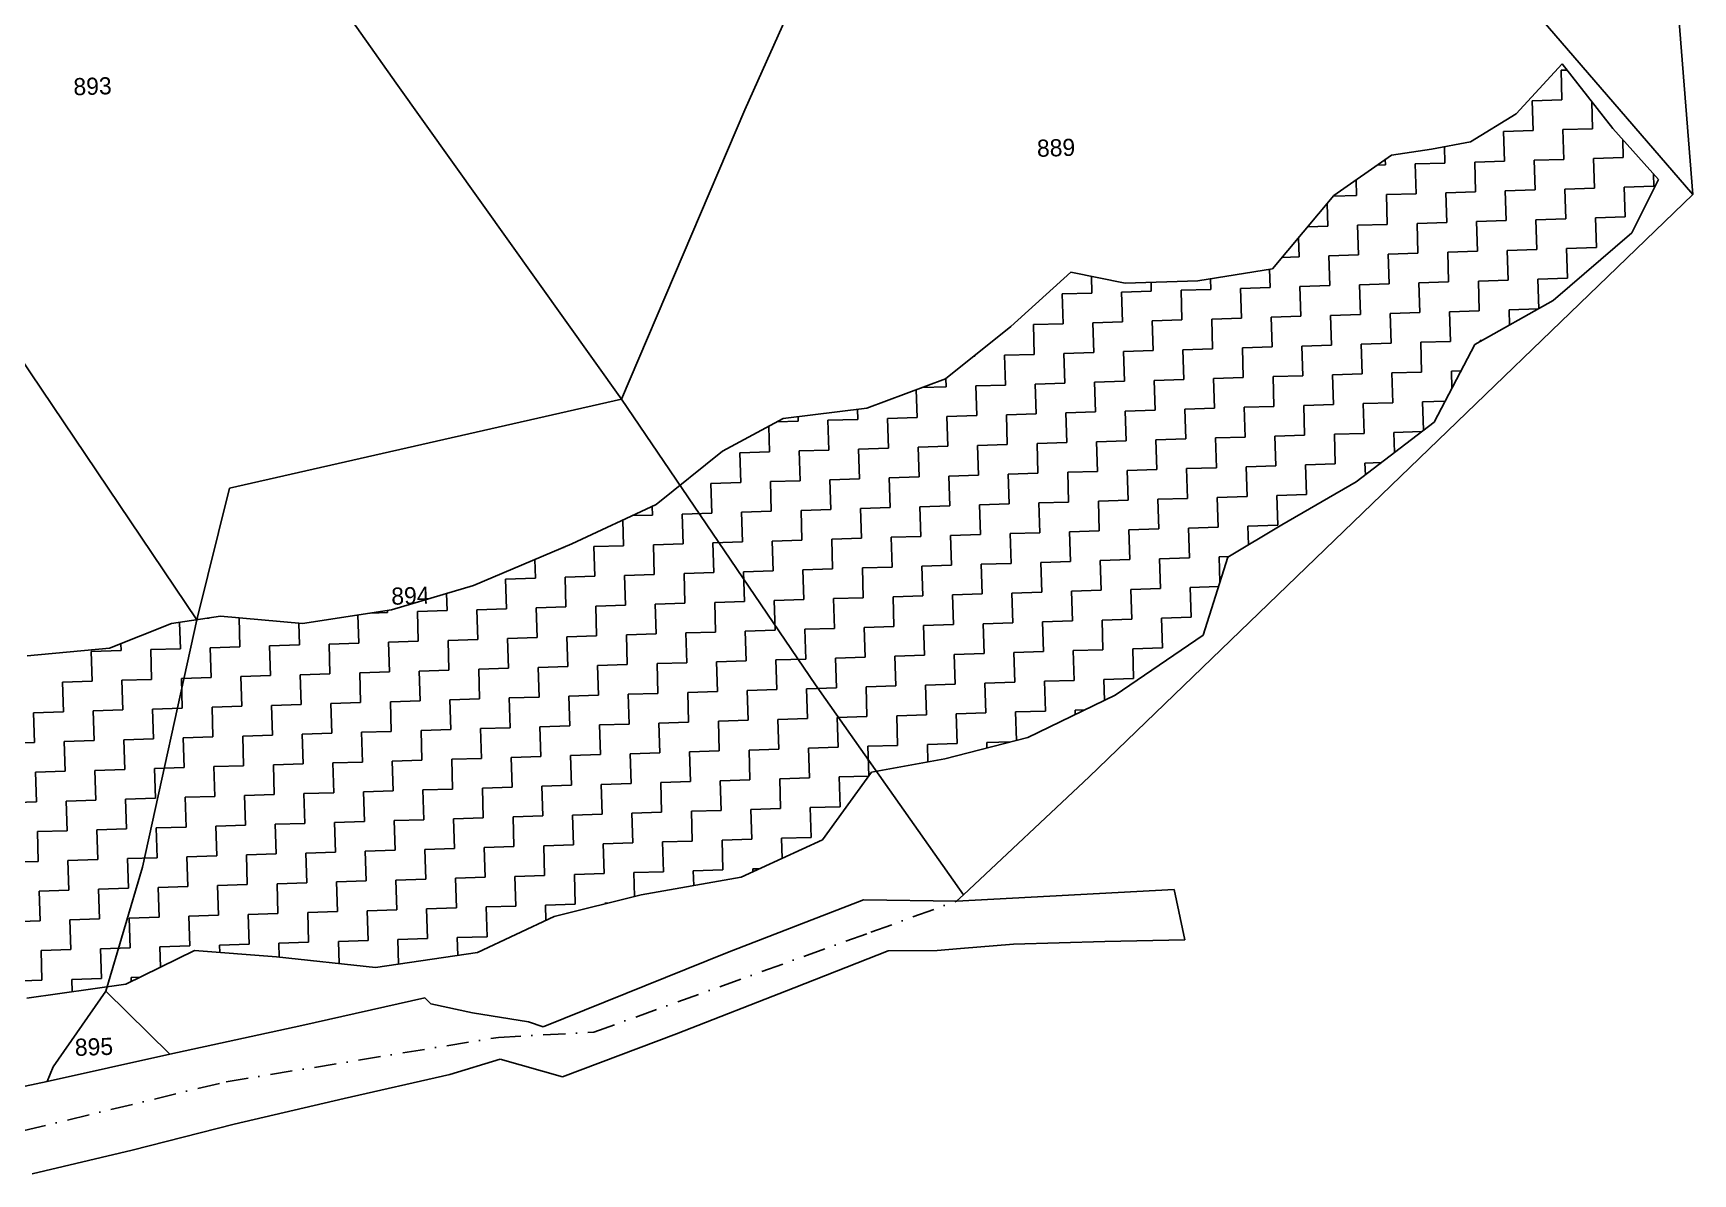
# Model space of a CAD drawing. Header units: metres. Extents: x 313073 to 315646, y 1903695 to 1906857.
# Drawn here: x 315212 to 315587, y 1904475 to 1904732.8 of the extents above; entities that cross this region are included whole.
import ezdxf

# ---------------------------------------------------------------- set-up
doc = ezdxf.new("R2010")
doc.units = ezdxf.units.M
doc.linetypes.add('DASHDOT', pattern=[1, 0.5, -0.25, 0, -0.25])
for name, color, linetype in [('OFF', 1, 'Continuous'), ('POLY_HATCH', 12, 'Continuous'), ('POLY_PARCEL', 6, 'Continuous'), ('POLY_WATER', 4, 'Continuous'), ('TEXT_PARCEL', 7, 'Continuous'), ('V_BOUND_LINE', 7, 'Continuous'), ('V_BOUND_STREAM_LINE', 7, 'DASHDOT')]:
    doc.layers.add(name, color=color, linetype=linetype)
doc.styles.add('TEXT_MAP', font='')
doc.styles.get('TEXT_MAP').set_extended_font_data('Kruti Dev 050')

msp = doc.modelspace()

# ---------------------------------------------------------------- linework, layer by layer
at = {"layer": 'OFF'}
msp.add_line((315469.78, 1904539.22), (315472.24, 1904527.89), dxfattribs=at)
at = {"layer": 'POLY_HATCH'}
for p, q in [((315557.48, 1904725.87), (315547.09, 1904714.59)), ((315568.9, 1904711.24), (315557.48, 1904725.87)), ((315547.09, 1904714.59), (315536.76, 1904708.23)), ((315579.22, 1904699.71), (315568.9, 1904711.24)), ((315527.97, 1904706.61), (315518.95, 1904705.21)), ((315536.76, 1904708.23), (315527.97, 1904706.61)), ((315518.95, 1904705.21), (315505.92, 1904696.09)), ((315573.22, 1904687.67), (315579.22, 1904699.71)), ((315505.92, 1904696.09), (315491.99, 1904679.55)), ((315555.45, 1904672.36), (315573.22, 1904687.67)), ((315491.99, 1904679.55), (315475.18, 1904676.79)), ((315446.47, 1904678.8), (315432.86, 1904666.53)), ((315458.74, 1904676.28), (315446.47, 1904678.8)), ((315475.18, 1904676.79), (315458.74, 1904676.28)), ((315537.74, 1904662.41), (315555.45, 1904672.36)), ((315432.86, 1904666.53), (315418.12, 1904654.66)), ((315528.55, 1904644.9), (315537.74, 1904662.41)), ((315418.12, 1904654.66), (315400.31, 1904648.07)), ((315381.47, 1904645.69), (315367.71, 1904638.33)), ((315400.31, 1904648.07), (315381.47, 1904645.69)), ((315510.95, 1904631.38), (315528.55, 1904644.9)), ((315367.71, 1904638.33), (315352.75, 1904626.23)), ((315494.13, 1904621.69), (315510.95, 1904631.38)), ((315352.75, 1904626.23), (315333.66, 1904617.37)), ((315481.94, 1904614.38), (315494.13, 1904621.69)), ((315333.66, 1904617.37), (315311.46, 1904607.95)), ((315476.33, 1904596.76), (315481.94, 1904614.38)), ((315311.46, 1904607.95), (315292.94, 1904602.45)), ((315254.26, 1904601.03), (315243.23, 1904599.34)), ((315272.78, 1904599.37), (315254.26, 1904601.03)), ((315292.94, 1904602.45), (315272.78, 1904599.37)), ((315243.23, 1904599.34), (315229.19, 1904593.76)), ((315229.19, 1904593.76), (315210.56, 1904592.06)), ((315456.5, 1904583.17), (315476.33, 1904596.76)), ((315436.76, 1904573.61), (315456.5, 1904583.17)), ((315418, 1904568.77), (315436.76, 1904573.61)), ((315401.41, 1904565.8), (315418, 1904568.77)), ((315390.36, 1904550.47), (315401.41, 1904565.8)), ((315371.93, 1904542.07), (315390.36, 1904550.47)), ((315349.34, 1904538.01), (315371.93, 1904542.07)), ((315329.68, 1904533.15), (315349.34, 1904538.01)), ((315312.36, 1904525), (315329.68, 1904533.15)), ((315232.9, 1904517.83), (315248.44, 1904525.47)), ((315248.44, 1904525.47), (315266.96, 1904524.04)), ((315266.96, 1904524.04), (315289.3, 1904521.6)), ((315289.3, 1904521.6), (315312.36, 1904525)), ((315210.5, 1904514.68), (315232.9, 1904517.83))]:
    msp.add_line(p, q, dxfattribs=at)
at = {"layer": 'POLY_HATCH', "linetype": 'Continuous'}
for p, q in [((315557.23, 1904724.43), (315558.57, 1904724.47)), ((315557.44, 1904717.71), (315557.23, 1904724.43)), ((315550.72, 1904717.5), (315557.44, 1904717.71)), ((315550.93, 1904710.78), (315550.72, 1904717.5)), ((315564.37, 1904711.2), (315564.18, 1904717.29)), ((315544.21, 1904710.58), (315550.93, 1904710.78)), ((315544.42, 1904703.86), (315544.21, 1904710.58)), ((315557.65, 1904710.99), (315564.37, 1904711.2)), ((315557.86, 1904704.28), (315557.65, 1904710.99)), ((315530.99, 1904703.44), (315530.87, 1904707.15)), ((315571.3, 1904704.69), (315571.17, 1904708.71)), ((315515.74, 1904702.96), (315517.55, 1904703.02)), ((315517.55, 1904703.02), (315517.51, 1904704.21)), ((315524.27, 1904703.23), (315530.99, 1904703.44)), ((315524.48, 1904696.51), (315524.27, 1904703.23)), ((315537.71, 1904703.65), (315544.42, 1904703.86)), ((315537.91, 1904696.93), (315537.71, 1904703.65)), ((315551.14, 1904704.07), (315557.86, 1904704.28)), ((315551.35, 1904697.35), (315551.14, 1904704.07)), ((315564.58, 1904704.48), (315571.3, 1904704.69)), ((315564.79, 1904697.77), (315564.58, 1904704.48)), ((315511.04, 1904696.09), (315510.93, 1904699.6)), ((315571.51, 1904697.98), (315578.23, 1904698.18)), ((315578.23, 1904698.18), (315578.14, 1904700.92)), ((315505.78, 1904695.93), (315511.04, 1904696.09)), ((315517.76, 1904696.3), (315524.48, 1904696.51)), ((315517.97, 1904689.58), (315517.76, 1904696.3)), ((315531.2, 1904696.72), (315537.91, 1904696.93)), ((315531.41, 1904690), (315531.2, 1904696.72)), ((315544.63, 1904697.14), (315551.35, 1904697.35)), ((315544.84, 1904690.42), (315544.63, 1904697.14)), ((315558.07, 1904697.56), (315564.79, 1904697.77)), ((315558.28, 1904690.84), (315558.07, 1904697.56)), ((315571.72, 1904691.26), (315571.51, 1904697.98)), ((315504.53, 1904689.17), (315504.37, 1904694.25)), ((315551.56, 1904690.63), (315558.28, 1904690.84)), ((315551.77, 1904683.91), (315551.56, 1904690.63)), ((315565, 1904691.05), (315571.72, 1904691.26)), ((315565.21, 1904684.33), (315565, 1904691.05)), ((315499.97, 1904689.02), (315504.53, 1904689.17)), ((315511.25, 1904689.37), (315517.97, 1904689.58)), ((315511.46, 1904682.66), (315511.25, 1904689.37)), ((315524.69, 1904689.79), (315531.41, 1904690)), ((315524.9, 1904683.07), (315524.69, 1904689.79)), ((315538.12, 1904690.21), (315544.84, 1904690.42)), ((315538.33, 1904683.49), (315538.12, 1904690.21)), ((315498.02, 1904682.24), (315497.89, 1904686.55)), ((315518.18, 1904682.87), (315524.9, 1904683.07)), ((315531.61, 1904683.28), (315538.33, 1904683.49)), ((315531.82, 1904676.57), (315531.61, 1904683.28)), ((315545.05, 1904683.7), (315551.77, 1904683.91)), ((315545.26, 1904676.98), (315545.05, 1904683.7)), ((315558.49, 1904684.12), (315565.21, 1904684.33)), ((315558.7, 1904677.4), (315558.49, 1904684.12)), ((315491.51, 1904675.31), (315491.38, 1904679.45)), ((315494.16, 1904682.12), (315498.02, 1904682.24)), ((315504.74, 1904682.45), (315511.46, 1904682.66)), ((315504.95, 1904675.73), (315504.74, 1904682.45)), ((315518.39, 1904676.15), (315518.18, 1904682.87)), ((315451.2, 1904674.06), (315451.09, 1904677.85)), ((315464.64, 1904674.47), (315464.58, 1904676.46)), ((315478.08, 1904674.89), (315478, 1904677.25)), ((315498.23, 1904675.52), (315504.95, 1904675.73)), ((315511.67, 1904675.94), (315518.39, 1904676.15)), ((315511.88, 1904669.22), (315511.67, 1904675.94)), ((315525.11, 1904676.36), (315531.82, 1904676.57)), ((315525.31, 1904669.64), (315525.11, 1904676.36)), ((315538.54, 1904676.77), (315545.26, 1904676.98)), ((315538.75, 1904670.06), (315538.54, 1904676.77)), ((315551.98, 1904677.19), (315558.7, 1904677.4)), ((315552.19, 1904670.52), (315551.98, 1904677.19)), ((315444.48, 1904673.85), (315451.2, 1904674.06)), ((315444.69, 1904667.13), (315444.48, 1904673.85)), ((315457.92, 1904674.27), (315464.64, 1904674.47)), ((315458.13, 1904667.55), (315457.92, 1904674.27)), ((315471.36, 1904674.68), (315478.08, 1904674.89)), ((315471.57, 1904667.97), (315471.36, 1904674.68)), ((315484.8, 1904675.1), (315491.51, 1904675.31)), ((315485, 1904668.38), (315484.8, 1904675.1)), ((315498.44, 1904668.8), (315498.23, 1904675.52)), ((315478.29, 1904668.17), (315485, 1904668.38)), ((315478.49, 1904661.46), (315478.29, 1904668.17)), ((315491.72, 1904668.59), (315498.44, 1904668.8)), ((315491.93, 1904661.87), (315491.72, 1904668.59)), ((315505.16, 1904669.01), (315511.88, 1904669.22)), ((315505.37, 1904662.29), (315505.16, 1904669.01)), ((315518.6, 1904669.43), (315525.31, 1904669.64)), ((315518.81, 1904662.71), (315518.6, 1904669.43)), ((315532.03, 1904669.85), (315538.75, 1904670.06)), ((315532.24, 1904663.13), (315532.03, 1904669.85)), ((315545.47, 1904670.27), (315552.1, 1904670.47)), ((315545.58, 1904666.81), (315545.47, 1904670.27)), ((315437.98, 1904666.92), (315444.69, 1904667.13)), ((315438.18, 1904660.2), (315437.98, 1904666.92)), ((315451.41, 1904667.34), (315458.13, 1904667.55)), ((315451.62, 1904660.62), (315451.41, 1904667.34)), ((315464.85, 1904667.76), (315471.57, 1904667.97)), ((315465.06, 1904661.04), (315464.85, 1904667.76)), ((315444.9, 1904660.41), (315451.62, 1904660.62)), ((315458.34, 1904660.83), (315465.06, 1904661.04)), ((315458.55, 1904654.11), (315458.34, 1904660.83)), ((315471.78, 1904661.25), (315478.49, 1904661.46)), ((315471.99, 1904654.53), (315471.78, 1904661.25)), ((315485.21, 1904661.66), (315491.93, 1904661.87)), ((315485.42, 1904654.95), (315485.21, 1904661.66)), ((315498.65, 1904662.08), (315505.37, 1904662.29)), ((315498.86, 1904655.36), (315498.65, 1904662.08)), ((315512.09, 1904662.5), (315518.81, 1904662.71)), ((315512.3, 1904655.78), (315512.09, 1904662.5)), ((315525.52, 1904662.92), (315532.24, 1904663.13)), ((315525.73, 1904656.2), (315525.52, 1904662.92)), ((315538.96, 1904663.34), (315539.42, 1904663.35)), ((315538.97, 1904663.1), (315538.96, 1904663.34)), ((315424.47, 1904659.77), (315424.75, 1904659.78)), ((315424.75, 1904659.78), (315424.74, 1904659.99)), ((315431.47, 1904659.99), (315438.18, 1904660.2)), ((315431.68, 1904653.27), (315431.47, 1904659.99)), ((315445.11, 1904653.69), (315444.9, 1904660.41)), ((315418.24, 1904652.86), (315418.18, 1904654.71)), ((315424.96, 1904653.06), (315431.68, 1904653.27)), ((315425.17, 1904646.35), (315424.96, 1904653.06)), ((315438.39, 1904653.48), (315445.11, 1904653.69)), ((315438.6, 1904646.76), (315438.39, 1904653.48)), ((315451.83, 1904653.9), (315458.55, 1904654.11)), ((315452.04, 1904647.18), (315451.83, 1904653.9)), ((315465.27, 1904654.32), (315471.99, 1904654.53)), ((315465.48, 1904647.6), (315465.27, 1904654.32)), ((315478.7, 1904654.74), (315485.42, 1904654.95)), ((315478.91, 1904648.02), (315478.7, 1904654.74)), ((315492.14, 1904655.16), (315498.86, 1904655.36)), ((315492.35, 1904648.44), (315492.14, 1904655.16)), ((315505.58, 1904655.57), (315512.3, 1904655.78)), ((315505.79, 1904648.86), (315505.58, 1904655.57)), ((315519.01, 1904655.99), (315525.73, 1904656.2)), ((315519.22, 1904649.27), (315519.01, 1904655.99)), ((315532.45, 1904656.41), (315534.63, 1904656.48)), ((315532.57, 1904652.56), (315532.45, 1904656.41)), ((315411.73, 1904645.93), (315411.53, 1904652.22)), ((315412.78, 1904652.69), (315418.24, 1904652.86)), ((315512.51, 1904649.06), (315519.22, 1904649.27)), ((315525.94, 1904649.48), (315531.04, 1904649.64)), ((315526.14, 1904643.05), (315525.94, 1904649.48)), ((315384.86, 1904645.09), (315384.82, 1904646.12)), ((315398.29, 1904645.51), (315398.22, 1904647.81)), ((315405.01, 1904645.72), (315411.73, 1904645.93)), ((315405.22, 1904639), (315405.01, 1904645.72)), ((315418.45, 1904646.14), (315425.17, 1904646.35)), ((315418.66, 1904639.42), (315418.45, 1904646.14)), ((315431.88, 1904646.56), (315438.6, 1904646.76)), ((315432.09, 1904639.84), (315431.88, 1904646.56)), ((315445.32, 1904646.97), (315452.04, 1904647.18)), ((315445.53, 1904640.26), (315445.32, 1904646.97)), ((315458.76, 1904647.39), (315465.48, 1904647.6)), ((315458.97, 1904640.67), (315458.76, 1904647.39)), ((315472.19, 1904647.81), (315478.91, 1904648.02)), ((315472.4, 1904641.09), (315472.19, 1904647.81)), ((315485.63, 1904648.23), (315492.35, 1904648.44)), ((315485.84, 1904641.51), (315485.63, 1904648.23)), ((315499.07, 1904648.65), (315505.79, 1904648.86)), ((315499.28, 1904641.93), (315499.07, 1904648.65)), ((315512.71, 1904642.35), (315512.51, 1904649.06)), ((315378.35, 1904638.16), (315378.17, 1904643.93)), ((315380.06, 1904644.94), (315384.86, 1904645.09)), ((315391.57, 1904645.3), (315398.29, 1904645.51)), ((315391.78, 1904638.58), (315391.57, 1904645.3)), ((315492.56, 1904641.72), (315499.28, 1904641.93)), ((315506, 1904642.14), (315512.71, 1904642.35)), ((315506.2, 1904635.42), (315506, 1904642.14)), ((315519.43, 1904642.56), (315525.75, 1904642.75)), ((315519.57, 1904638.01), (315519.43, 1904642.56)), ((315371.63, 1904637.95), (315378.35, 1904638.16)), ((315385.07, 1904638.37), (315391.78, 1904638.58)), ((315385.27, 1904631.65), (315385.07, 1904638.37)), ((315398.5, 1904638.79), (315405.22, 1904639)), ((315398.71, 1904632.07), (315398.5, 1904638.79)), ((315411.94, 1904639.21), (315418.66, 1904639.42)), ((315412.15, 1904632.49), (315411.94, 1904639.21)), ((315425.38, 1904639.63), (315432.09, 1904639.84)), ((315425.58, 1904632.91), (315425.38, 1904639.63)), ((315438.81, 1904640.05), (315445.53, 1904640.26)), ((315439.02, 1904633.33), (315438.81, 1904640.05)), ((315452.25, 1904640.46), (315458.97, 1904640.67)), ((315452.46, 1904633.75), (315452.25, 1904640.46)), ((315465.69, 1904640.88), (315472.4, 1904641.09)), ((315465.89, 1904634.16), (315465.69, 1904640.88)), ((315479.12, 1904641.3), (315485.84, 1904641.51)), ((315479.33, 1904634.58), (315479.12, 1904641.3)), ((315492.77, 1904635), (315492.56, 1904641.72)), ((315371.84, 1904631.24), (315371.63, 1904637.95)), ((315472.61, 1904634.37), (315479.33, 1904634.58)), ((315472.82, 1904627.65), (315472.61, 1904634.37)), ((315486.05, 1904634.79), (315492.77, 1904635)), ((315486.26, 1904628.07), (315486.05, 1904634.79)), ((315499.49, 1904635.21), (315506.2, 1904635.42)), ((315499.7, 1904628.49), (315499.49, 1904635.21)), ((315512.92, 1904635.63), (315516.63, 1904635.74)), ((315513.01, 1904632.96), (315512.92, 1904635.63)), ((315365.12, 1904631.03), (315371.84, 1904631.24)), ((315365.33, 1904624.31), (315365.12, 1904631.03)), ((315378.56, 1904631.45), (315385.27, 1904631.65)), ((315378.76, 1904624.73), (315378.56, 1904631.45)), ((315391.99, 1904631.86), (315398.71, 1904632.07)), ((315392.2, 1904625.15), (315391.99, 1904631.86)), ((315405.43, 1904632.28), (315412.15, 1904632.49)), ((315405.64, 1904625.56), (315405.43, 1904632.28)), ((315418.87, 1904632.7), (315425.58, 1904632.91)), ((315419.08, 1904625.98), (315418.87, 1904632.7)), ((315432.3, 1904633.12), (315439.02, 1904633.33)), ((315432.51, 1904626.4), (315432.3, 1904633.12)), ((315445.74, 1904633.54), (315452.46, 1904633.75)), ((315445.95, 1904626.82), (315445.74, 1904633.54)), ((315459.18, 1904633.95), (315465.89, 1904634.16)), ((315459.39, 1904627.24), (315459.18, 1904633.95)), ((315439.23, 1904626.61), (315445.95, 1904626.82)), ((315452.67, 1904627.03), (315459.39, 1904627.24)), ((315452.88, 1904620.31), (315452.67, 1904627.03)), ((315466.1, 1904627.45), (315472.82, 1904627.65)), ((315466.31, 1904620.73), (315466.1, 1904627.45)), ((315479.54, 1904627.86), (315486.26, 1904628.07)), ((315479.75, 1904621.15), (315479.54, 1904627.86)), ((315492.98, 1904628.28), (315499.7, 1904628.49)), ((315493.19, 1904621.56), (315492.98, 1904628.28)), ((315347.4, 1904623.75), (315351.89, 1904623.89)), ((315351.89, 1904623.89), (315351.83, 1904625.81)), ((315358.61, 1904624.1), (315365.33, 1904624.31)), ((315358.82, 1904617.38), (315358.61, 1904624.1)), ((315372.05, 1904624.52), (315378.76, 1904624.73)), ((315372.26, 1904617.8), (315372.05, 1904624.52)), ((315385.48, 1904624.94), (315392.2, 1904625.15)), ((315385.69, 1904618.22), (315385.48, 1904624.94)), ((315398.92, 1904625.35), (315405.64, 1904625.56)), ((315399.13, 1904618.64), (315398.92, 1904625.35)), ((315412.36, 1904625.77), (315419.08, 1904625.98)), ((315412.57, 1904619.05), (315412.36, 1904625.77)), ((315425.79, 1904626.19), (315432.51, 1904626.4)), ((315426, 1904619.47), (315425.79, 1904626.19)), ((315439.44, 1904619.89), (315439.23, 1904626.61)), ((315345.38, 1904616.96), (315345.2, 1904622.73)), ((315419.28, 1904619.26), (315426, 1904619.47)), ((315432.72, 1904619.68), (315439.44, 1904619.89)), ((315432.93, 1904612.96), (315432.72, 1904619.68)), ((315446.16, 1904620.1), (315452.88, 1904620.31)), ((315446.37, 1904613.38), (315446.16, 1904620.1)), ((315459.59, 1904620.52), (315466.31, 1904620.73)), ((315459.8, 1904613.8), (315459.59, 1904620.52)), ((315473.03, 1904620.94), (315479.75, 1904621.15)), ((315473.24, 1904614.22), (315473.03, 1904620.94)), ((315486.47, 1904621.35), (315493.19, 1904621.56)), ((315486.6, 1904617.17), (315486.47, 1904621.35)), ((315331.71, 1904616.54), (315331.95, 1904616.54)), ((315331.95, 1904616.54), (315331.94, 1904616.64)), ((315338.66, 1904616.75), (315345.38, 1904616.96)), ((315338.87, 1904610.04), (315338.66, 1904616.75)), ((315352.1, 1904617.17), (315358.82, 1904617.38)), ((315352.31, 1904610.45), (315352.1, 1904617.17)), ((315365.54, 1904617.59), (315372.26, 1904617.8)), ((315365.75, 1904610.87), (315365.54, 1904617.59)), ((315378.97, 1904618.01), (315385.69, 1904618.22)), ((315379.18, 1904611.29), (315378.97, 1904618.01)), ((315392.41, 1904618.43), (315399.13, 1904618.64)), ((315392.62, 1904611.71), (315392.41, 1904618.43)), ((315405.85, 1904618.85), (315412.57, 1904619.05)), ((315406.06, 1904612.13), (315405.85, 1904618.85)), ((315419.49, 1904612.55), (315419.28, 1904619.26)), ((315325.44, 1904609.62), (315325.31, 1904613.82)), ((315399.34, 1904611.92), (315406.06, 1904612.13)), ((315399.55, 1904605.2), (315399.34, 1904611.92)), ((315412.78, 1904612.34), (315419.49, 1904612.55)), ((315412.98, 1904605.62), (315412.78, 1904612.34)), ((315426.21, 1904612.75), (315432.93, 1904612.96)), ((315426.42, 1904606.04), (315426.21, 1904612.75)), ((315439.65, 1904613.17), (315446.37, 1904613.38)), ((315439.86, 1904606.45), (315439.65, 1904613.17)), ((315453.09, 1904613.59), (315459.8, 1904613.8)), ((315453.29, 1904606.87), (315453.09, 1904613.59)), ((315466.52, 1904614.01), (315473.24, 1904614.22)), ((315466.73, 1904607.29), (315466.52, 1904614.01)), ((315479.96, 1904614.43), (315482.13, 1904614.49)), ((315480.14, 1904608.72), (315479.96, 1904614.43)), ((315318.72, 1904609.41), (315325.44, 1904609.62)), ((315318.93, 1904602.69), (315318.72, 1904609.41)), ((315332.15, 1904609.83), (315338.87, 1904610.04)), ((315332.36, 1904603.11), (315332.15, 1904609.83)), ((315345.59, 1904610.24), (315352.31, 1904610.45)), ((315345.8, 1904603.53), (315345.59, 1904610.24)), ((315359.03, 1904610.66), (315365.75, 1904610.87)), ((315359.24, 1904603.94), (315359.03, 1904610.66)), ((315372.46, 1904611.08), (315379.18, 1904611.29)), ((315372.67, 1904604.36), (315372.46, 1904611.08)), ((315385.9, 1904611.5), (315392.62, 1904611.71)), ((315386.11, 1904604.78), (315385.9, 1904611.5)), ((315305.49, 1904602.27), (315305.37, 1904606.14)), ((315365.96, 1904604.15), (315372.67, 1904604.36)), ((315379.39, 1904604.57), (315386.11, 1904604.78)), ((315379.6, 1904597.85), (315379.39, 1904604.57)), ((315392.83, 1904604.99), (315399.55, 1904605.2)), ((315393.04, 1904598.27), (315392.83, 1904604.99)), ((315406.27, 1904605.41), (315412.98, 1904605.62)), ((315406.47, 1904598.69), (315406.27, 1904605.41)), ((315419.7, 1904605.83), (315426.42, 1904606.04)), ((315419.91, 1904599.11), (315419.7, 1904605.83)), ((315433.14, 1904606.24), (315439.86, 1904606.45)), ((315433.35, 1904599.53), (315433.14, 1904606.24)), ((315446.58, 1904606.66), (315453.29, 1904606.87)), ((315446.79, 1904599.94), (315446.58, 1904606.66)), ((315460.01, 1904607.08), (315466.73, 1904607.29)), ((315460.22, 1904600.36), (315460.01, 1904607.08)), ((315473.45, 1904607.5), (315479.81, 1904607.7)), ((315473.66, 1904600.78), (315473.45, 1904607.5)), ((315251.38, 1904600.59), (315251.74, 1904600.6)), ((315251.74, 1904600.6), (315251.74, 1904600.64)), ((315258.67, 1904594.09), (315258.47, 1904600.65)), ((315285.54, 1904594.93), (315285.35, 1904601.29)), ((315288.24, 1904601.73), (315292.05, 1904601.85)), ((315292.05, 1904601.85), (315292.04, 1904602.32)), ((315298.77, 1904602.06), (315305.49, 1904602.27)), ((315298.98, 1904595.34), (315298.77, 1904602.06)), ((315312.21, 1904602.48), (315318.93, 1904602.69)), ((315312.42, 1904595.76), (315312.21, 1904602.48)), ((315325.65, 1904602.9), (315332.36, 1904603.11)), ((315325.85, 1904596.18), (315325.65, 1904602.9)), ((315339.08, 1904603.32), (315345.8, 1904603.53)), ((315339.29, 1904596.6), (315339.08, 1904603.32)), ((315352.52, 1904603.74), (315359.24, 1904603.94)), ((315352.73, 1904597.02), (315352.52, 1904603.74)), ((315366.16, 1904597.44), (315365.96, 1904604.15)), ((315466.94, 1904600.57), (315473.66, 1904600.78)), ((315467.15, 1904593.85), (315466.94, 1904600.57)), ((315245.23, 1904593.67), (315245.05, 1904599.62)), ((315272.11, 1904594.51), (315271.95, 1904599.44)), ((315346.01, 1904596.81), (315352.73, 1904597.02)), ((315346.22, 1904590.09), (315346.01, 1904596.81)), ((315359.45, 1904597.23), (315366.16, 1904597.44)), ((315359.66, 1904590.51), (315359.45, 1904597.23)), ((315372.88, 1904597.64), (315379.6, 1904597.85)), ((315373.09, 1904590.93), (315372.88, 1904597.64)), ((315386.32, 1904598.06), (315393.04, 1904598.27)), ((315386.53, 1904591.34), (315386.32, 1904598.06)), ((315399.76, 1904598.48), (315406.47, 1904598.69)), ((315399.97, 1904591.76), (315399.76, 1904598.48)), ((315413.19, 1904598.9), (315419.91, 1904599.11)), ((315413.4, 1904592.18), (315413.19, 1904598.9)), ((315426.63, 1904599.32), (315433.35, 1904599.53)), ((315426.84, 1904592.6), (315426.63, 1904599.32)), ((315440.07, 1904599.74), (315446.79, 1904599.94)), ((315440.28, 1904593.02), (315440.07, 1904599.74)), ((315453.5, 1904600.15), (315460.22, 1904600.36)), ((315453.71, 1904593.44), (315453.5, 1904600.15)), ((315225.08, 1904593.04), (315231.8, 1904593.25)), ((315225.29, 1904586.33), (315225.08, 1904593.04)), ((315231.8, 1904593.25), (315231.75, 1904594.78)), ((315238.52, 1904593.46), (315245.23, 1904593.67)), ((315238.72, 1904586.74), (315238.52, 1904593.46)), ((315251.95, 1904593.88), (315258.67, 1904594.09)), ((315252.16, 1904587.16), (315251.95, 1904593.88)), ((315265.39, 1904594.3), (315272.11, 1904594.51)), ((315265.6, 1904587.58), (315265.39, 1904594.3)), ((315278.83, 1904594.72), (315285.54, 1904594.93)), ((315279.03, 1904588), (315278.83, 1904594.72)), ((315292.26, 1904595.14), (315298.98, 1904595.34)), ((315292.47, 1904588.42), (315292.26, 1904595.14)), ((315305.7, 1904595.55), (315312.42, 1904595.76)), ((315305.91, 1904588.83), (315305.7, 1904595.55)), ((315319.14, 1904595.97), (315325.85, 1904596.18)), ((315319.35, 1904589.25), (315319.14, 1904595.97)), ((315332.57, 1904596.39), (315339.29, 1904596.6)), ((315332.78, 1904589.67), (315332.57, 1904596.39)), ((315433.56, 1904592.81), (315440.28, 1904593.02)), ((315446.99, 1904593.23), (315453.71, 1904593.44)), ((315447.2, 1904586.51), (315446.99, 1904593.23)), ((315460.43, 1904593.64), (315467.15, 1904593.85)), ((315460.64, 1904586.93), (315460.43, 1904593.64)), ((315326.06, 1904589.46), (315332.78, 1904589.67)), ((315326.27, 1904582.74), (315326.06, 1904589.46)), ((315339.5, 1904589.88), (315346.22, 1904590.09)), ((315339.71, 1904583.16), (315339.5, 1904589.88)), ((315352.94, 1904590.3), (315359.66, 1904590.51)), ((315353.15, 1904583.58), (315352.94, 1904590.3)), ((315366.37, 1904590.72), (315373.09, 1904590.93)), ((315366.58, 1904584), (315366.37, 1904590.72)), ((315379.81, 1904591.14), (315386.53, 1904591.34)), ((315380.02, 1904584.42), (315379.81, 1904591.14)), ((315393.25, 1904591.55), (315399.97, 1904591.76)), ((315393.46, 1904584.84), (315393.25, 1904591.55)), ((315406.68, 1904591.97), (315413.4, 1904592.18)), ((315406.89, 1904585.25), (315406.68, 1904591.97)), ((315420.12, 1904592.39), (315426.84, 1904592.6)), ((315420.33, 1904585.67), (315420.12, 1904592.39)), ((315433.77, 1904586.09), (315433.56, 1904592.81)), ((315218.57, 1904586.12), (315225.29, 1904586.33)), ((315218.78, 1904579.4), (315218.57, 1904586.12)), ((315232.01, 1904586.53), (315238.72, 1904586.74)), ((315232.22, 1904579.82), (315232.01, 1904586.53)), ((315245.44, 1904586.95), (315252.16, 1904587.16)), ((315245.65, 1904580.23), (315245.44, 1904586.95)), ((315258.88, 1904587.37), (315265.6, 1904587.58)), ((315259.09, 1904580.65), (315258.88, 1904587.37)), ((315272.32, 1904587.79), (315279.03, 1904588)), ((315272.53, 1904581.07), (315272.32, 1904587.79)), ((315285.75, 1904588.21), (315292.47, 1904588.42)), ((315285.96, 1904581.49), (315285.75, 1904588.21)), ((315299.19, 1904588.63), (315305.91, 1904588.83)), ((315299.4, 1904581.91), (315299.19, 1904588.63)), ((315312.63, 1904589.04), (315319.35, 1904589.25)), ((315312.84, 1904582.33), (315312.63, 1904589.04)), ((315413.61, 1904585.46), (315420.33, 1904585.67)), ((315427.05, 1904585.88), (315433.77, 1904586.09)), ((315427.26, 1904579.16), (315427.05, 1904585.88)), ((315440.49, 1904586.3), (315447.2, 1904586.51)), ((315440.69, 1904579.58), (315440.49, 1904586.3)), ((315453.92, 1904586.72), (315460.64, 1904586.93)), ((315454.07, 1904581.99), (315453.92, 1904586.72)), ((315292.68, 1904581.7), (315299.4, 1904581.91)), ((315306.12, 1904582.12), (315312.84, 1904582.33)), ((315306.33, 1904575.4), (315306.12, 1904582.12)), ((315319.55, 1904582.53), (315326.27, 1904582.74)), ((315319.76, 1904575.82), (315319.55, 1904582.53)), ((315332.99, 1904582.95), (315339.71, 1904583.16)), ((315333.2, 1904576.23), (315332.99, 1904582.95)), ((315346.43, 1904583.37), (315353.15, 1904583.58)), ((315346.64, 1904576.65), (315346.43, 1904583.37)), ((315359.86, 1904583.79), (315366.58, 1904584)), ((315360.07, 1904577.07), (315359.86, 1904583.79)), ((315373.3, 1904584.21), (315380.02, 1904584.42)), ((315373.51, 1904577.49), (315373.3, 1904584.21)), ((315386.74, 1904584.63), (315393.46, 1904584.84)), ((315386.95, 1904577.91), (315386.74, 1904584.63)), ((315400.17, 1904585.04), (315406.89, 1904585.25)), ((315400.38, 1904578.33), (315400.17, 1904585.04)), ((315413.82, 1904578.74), (315413.61, 1904585.46)), ((315212.06, 1904579.19), (315218.78, 1904579.4)), ((315212.27, 1904572.47), (315212.06, 1904579.19)), ((315225.5, 1904579.61), (315232.22, 1904579.82)), ((315225.71, 1904572.89), (315225.5, 1904579.61)), ((315238.93, 1904580.03), (315245.65, 1904580.23)), ((315239.14, 1904573.31), (315238.93, 1904580.03)), ((315252.37, 1904580.44), (315259.09, 1904580.65)), ((315252.58, 1904573.73), (315252.37, 1904580.44)), ((315265.81, 1904580.86), (315272.53, 1904581.07)), ((315266.02, 1904574.14), (315265.81, 1904580.86)), ((315279.24, 1904581.28), (315285.96, 1904581.49)), ((315279.45, 1904574.56), (315279.24, 1904581.28)), ((315292.89, 1904574.98), (315292.68, 1904581.7)), ((315393.67, 1904578.12), (315400.38, 1904578.33)), ((315393.87, 1904571.4), (315393.67, 1904578.12)), ((315407.1, 1904578.53), (315413.82, 1904578.74)), ((315407.31, 1904571.82), (315407.1, 1904578.53)), ((315420.54, 1904578.95), (315427.26, 1904579.16)), ((315420.75, 1904572.23), (315420.54, 1904578.95)), ((315433.98, 1904579.37), (315440.69, 1904579.58)), ((315434.18, 1904572.94), (315433.98, 1904579.37)), ((315447.41, 1904579.79), (315449.67, 1904579.86)), ((315447.44, 1904578.78), (315447.41, 1904579.79)), ((315272.73, 1904574.35), (315279.45, 1904574.56)), ((315272.94, 1904567.63), (315272.73, 1904574.35)), ((315286.17, 1904574.77), (315292.89, 1904574.98)), ((315286.38, 1904568.05), (315286.17, 1904574.77)), ((315299.61, 1904575.19), (315306.33, 1904575.4)), ((315299.82, 1904568.47), (315299.61, 1904575.19)), ((315313.04, 1904575.61), (315319.76, 1904575.82)), ((315313.25, 1904568.89), (315313.04, 1904575.61)), ((315326.48, 1904576.03), (315333.2, 1904576.23)), ((315326.69, 1904569.31), (315326.48, 1904576.03)), ((315339.92, 1904576.44), (315346.64, 1904576.65)), ((315340.13, 1904569.73), (315339.92, 1904576.44)), ((315353.36, 1904576.86), (315360.07, 1904577.07)), ((315353.56, 1904570.14), (315353.36, 1904576.86)), ((315366.79, 1904577.28), (315373.51, 1904577.49)), ((315367, 1904570.56), (315366.79, 1904577.28)), ((315380.23, 1904577.7), (315386.95, 1904577.91)), ((315380.44, 1904570.98), (315380.23, 1904577.7)), ((315205.55, 1904572.26), (315212.27, 1904572.47)), ((315218.99, 1904572.68), (315225.71, 1904572.89)), ((315219.2, 1904565.96), (315218.99, 1904572.68)), ((315232.42, 1904573.1), (315239.14, 1904573.31)), ((315232.63, 1904566.38), (315232.42, 1904573.1)), ((315245.86, 1904573.52), (315252.58, 1904573.73)), ((315246.07, 1904566.8), (315245.86, 1904573.52)), ((315259.3, 1904573.93), (315266.02, 1904574.14)), ((315259.51, 1904567.22), (315259.3, 1904573.93)), ((315360.28, 1904570.35), (315367, 1904570.56)), ((315373.72, 1904570.77), (315380.44, 1904570.98)), ((315373.93, 1904564.05), (315373.72, 1904570.77)), ((315387.16, 1904571.19), (315393.87, 1904571.4)), ((315387.37, 1904564.47), (315387.16, 1904571.19)), ((315400.59, 1904571.61), (315407.31, 1904571.82)), ((315400.8, 1904564.95), (315400.59, 1904571.61)), ((315414.03, 1904572.03), (315420.75, 1904572.23)), ((315414.15, 1904568.08), (315414.03, 1904572.03)), ((315427.47, 1904572.44), (315432.9, 1904572.61)), ((315427.5, 1904571.22), (315427.47, 1904572.44)), ((315239.35, 1904566.59), (315246.07, 1904566.8)), ((315252.79, 1904567.01), (315259.51, 1904567.22)), ((315253, 1904560.29), (315252.79, 1904567.01)), ((315266.23, 1904567.43), (315272.94, 1904567.63)), ((315266.43, 1904560.71), (315266.23, 1904567.43)), ((315279.66, 1904567.84), (315286.38, 1904568.05)), ((315279.87, 1904561.12), (315279.66, 1904567.84)), ((315293.1, 1904568.26), (315299.82, 1904568.47)), ((315293.31, 1904561.54), (315293.1, 1904568.26)), ((315306.54, 1904568.68), (315313.25, 1904568.89)), ((315306.74, 1904561.96), (315306.54, 1904568.68)), ((315319.97, 1904569.1), (315326.69, 1904569.31)), ((315320.18, 1904562.38), (315319.97, 1904569.1)), ((315333.41, 1904569.52), (315340.13, 1904569.73)), ((315333.62, 1904562.8), (315333.41, 1904569.52)), ((315346.85, 1904569.93), (315353.56, 1904570.14)), ((315347.06, 1904563.22), (315346.85, 1904569.93)), ((315360.49, 1904563.63), (315360.28, 1904570.35)), ((315212.48, 1904565.75), (315219.2, 1904565.96)), ((315212.69, 1904559.03), (315212.48, 1904565.75)), ((315225.92, 1904566.17), (315232.63, 1904566.38)), ((315226.12, 1904559.45), (315225.92, 1904566.17)), ((315239.56, 1904559.87), (315239.35, 1904566.59)), ((315340.34, 1904563.01), (315347.06, 1904563.22)), ((315353.77, 1904563.43), (315360.49, 1904563.63)), ((315353.98, 1904556.71), (315353.77, 1904563.43)), ((315367.21, 1904563.84), (315373.93, 1904564.05)), ((315367.42, 1904557.13), (315367.21, 1904563.84)), ((315380.65, 1904564.26), (315387.37, 1904564.47)), ((315380.86, 1904557.54), (315380.65, 1904564.26)), ((315394.08, 1904564.68), (315400.76, 1904564.89)), ((315394.29, 1904557.96), (315394.08, 1904564.68)), ((315219.41, 1904559.24), (315226.12, 1904559.45)), ((315232.84, 1904559.66), (315239.56, 1904559.87)), ((315233.05, 1904552.94), (315232.84, 1904559.66)), ((315246.28, 1904560.08), (315253, 1904560.29)), ((315246.49, 1904553.36), (315246.28, 1904560.08)), ((315259.72, 1904560.5), (315266.43, 1904560.71)), ((315259.93, 1904553.78), (315259.72, 1904560.5)), ((315273.15, 1904560.92), (315279.87, 1904561.12)), ((315273.36, 1904554.2), (315273.15, 1904560.92)), ((315286.59, 1904561.33), (315293.31, 1904561.54)), ((315286.8, 1904554.62), (315286.59, 1904561.33)), ((315300.03, 1904561.75), (315306.74, 1904561.96)), ((315300.24, 1904555.03), (315300.03, 1904561.75)), ((315313.46, 1904562.17), (315320.18, 1904562.38)), ((315313.67, 1904555.45), (315313.46, 1904562.17)), ((315326.9, 1904562.59), (315333.62, 1904562.8)), ((315327.11, 1904555.87), (315326.9, 1904562.59)), ((315340.55, 1904556.29), (315340.34, 1904563.01)), ((315205.97, 1904558.82), (315212.69, 1904559.03)), ((315219.61, 1904552.52), (315219.41, 1904559.24)), ((315320.39, 1904555.66), (315327.11, 1904555.87)), ((315320.6, 1904548.94), (315320.39, 1904555.66)), ((315333.83, 1904556.08), (315340.55, 1904556.29)), ((315334.04, 1904549.36), (315333.83, 1904556.08)), ((315347.26, 1904556.5), (315353.98, 1904556.71)), ((315347.47, 1904549.78), (315347.26, 1904556.5)), ((315360.7, 1904556.92), (315367.42, 1904557.13)), ((315360.91, 1904550.2), (315360.7, 1904556.92)), ((315374.14, 1904557.33), (315380.86, 1904557.54)), ((315374.35, 1904550.62), (315374.14, 1904557.33)), ((315387.57, 1904557.75), (315394.29, 1904557.96)), ((315387.78, 1904551.03), (315387.57, 1904557.75)), ((315212.9, 1904552.32), (315219.61, 1904552.52)), ((315213.11, 1904545.6), (315212.9, 1904552.32)), ((315226.33, 1904552.73), (315233.05, 1904552.94)), ((315226.54, 1904546.02), (315226.33, 1904552.73)), ((315239.77, 1904553.15), (315246.49, 1904553.36)), ((315239.98, 1904546.43), (315239.77, 1904553.15)), ((315253.21, 1904553.57), (315259.93, 1904553.78)), ((315253.42, 1904546.85), (315253.21, 1904553.57)), ((315266.64, 1904553.99), (315273.36, 1904554.2)), ((315266.85, 1904547.27), (315266.64, 1904553.99)), ((315280.08, 1904554.41), (315286.8, 1904554.62)), ((315280.29, 1904547.69), (315280.08, 1904554.41)), ((315293.52, 1904554.82), (315300.24, 1904555.03)), ((315293.73, 1904548.11), (315293.52, 1904554.82)), ((315306.95, 1904555.24), (315313.67, 1904555.45)), ((315307.16, 1904548.52), (315306.95, 1904555.24)), ((315287.01, 1904547.9), (315293.73, 1904548.11)), ((315300.44, 1904548.32), (315307.16, 1904548.52)), ((315300.65, 1904541.6), (315300.44, 1904548.32)), ((315313.88, 1904548.73), (315320.6, 1904548.94)), ((315314.09, 1904542.02), (315313.88, 1904548.73)), ((315327.32, 1904549.15), (315334.04, 1904549.36)), ((315327.53, 1904542.43), (315327.32, 1904549.15)), ((315340.75, 1904549.57), (315347.47, 1904549.78)), ((315340.96, 1904542.85), (315340.75, 1904549.57)), ((315354.19, 1904549.99), (315360.91, 1904550.2)), ((315354.4, 1904543.27), (315354.19, 1904549.99)), ((315367.63, 1904550.41), (315374.35, 1904550.62)), ((315367.84, 1904543.69), (315367.63, 1904550.41)), ((315381.07, 1904550.82), (315387.78, 1904551.03)), ((315381.21, 1904546.29), (315381.07, 1904550.82)), ((315206.39, 1904545.39), (315213.11, 1904545.6)), ((315219.82, 1904545.81), (315226.54, 1904546.02)), ((315220.03, 1904539.09), (315219.82, 1904545.81)), ((315233.26, 1904546.22), (315239.98, 1904546.43)), ((315233.47, 1904539.51), (315233.26, 1904546.22)), ((315246.7, 1904546.64), (315253.42, 1904546.85)), ((315246.91, 1904539.92), (315246.7, 1904546.64)), ((315260.13, 1904547.06), (315266.85, 1904547.27)), ((315260.34, 1904540.34), (315260.13, 1904547.06)), ((315273.57, 1904547.48), (315280.29, 1904547.69)), ((315273.78, 1904540.76), (315273.57, 1904547.48)), ((315287.22, 1904541.18), (315287.01, 1904547.9)), ((315267.06, 1904540.55), (315273.78, 1904540.76)), ((315267.27, 1904533.83), (315267.06, 1904540.55)), ((315280.5, 1904540.97), (315287.22, 1904541.18)), ((315280.71, 1904534.25), (315280.5, 1904540.97)), ((315293.94, 1904541.39), (315300.65, 1904541.6)), ((315294.14, 1904534.67), (315293.94, 1904541.39)), ((315307.37, 1904541.81), (315314.09, 1904542.02)), ((315307.58, 1904535.09), (315307.37, 1904541.81)), ((315320.81, 1904542.22), (315327.53, 1904542.43)), ((315321.02, 1904535.51), (315320.81, 1904542.22)), ((315334.25, 1904542.64), (315340.96, 1904542.85)), ((315334.45, 1904535.92), (315334.25, 1904542.64)), ((315347.68, 1904543.06), (315354.4, 1904543.27)), ((315347.85, 1904537.64), (315347.68, 1904543.06)), ((315361.12, 1904543.48), (315367.84, 1904543.69)), ((315361.22, 1904540.14), (315361.12, 1904543.48)), ((315374.56, 1904543.9), (315376.05, 1904543.94)), ((315374.58, 1904543.27), (315374.56, 1904543.9)), ((315213.31, 1904538.88), (315220.03, 1904539.09)), ((315213.52, 1904532.16), (315213.31, 1904538.88)), ((315226.75, 1904539.3), (315233.47, 1904539.51)), ((315226.96, 1904532.58), (315226.75, 1904539.3)), ((315240.19, 1904539.72), (315246.91, 1904539.92)), ((315240.4, 1904533), (315240.19, 1904539.72)), ((315253.63, 1904540.13), (315260.34, 1904540.34)), ((315253.83, 1904533.41), (315253.63, 1904540.13)), ((315247.12, 1904533.21), (315253.83, 1904533.41)), ((315247.32, 1904526.49), (315247.12, 1904533.21)), ((315260.55, 1904533.62), (315267.27, 1904533.83)), ((315260.76, 1904526.91), (315260.55, 1904533.62)), ((315273.99, 1904534.04), (315280.71, 1904534.25)), ((315274.2, 1904527.32), (315273.99, 1904534.04)), ((315287.43, 1904534.46), (315294.14, 1904534.67)), ((315287.64, 1904527.74), (315287.43, 1904534.46)), ((315300.86, 1904534.88), (315307.58, 1904535.09)), ((315301.07, 1904528.16), (315300.86, 1904534.88)), ((315314.3, 1904535.3), (315321.02, 1904535.51)), ((315314.51, 1904528.58), (315314.3, 1904535.3)), ((315327.74, 1904535.72), (315334.45, 1904535.92)), ((315327.84, 1904532.28), (315327.74, 1904535.72)), ((315341.17, 1904536.13), (315341.84, 1904536.15)), ((315341.18, 1904535.99), (315341.17, 1904536.13)), ((315206.81, 1904531.95), (315213.52, 1904532.16)), ((315220.24, 1904532.37), (315226.96, 1904532.58)), ((315220.45, 1904525.65), (315220.24, 1904532.37)), ((315233.68, 1904532.79), (315240.4, 1904533)), ((315233.89, 1904526.07), (315233.68, 1904532.79)), ((315213.73, 1904525.44), (315220.45, 1904525.65)), ((315227.17, 1904525.86), (315233.89, 1904526.07)), ((315227.38, 1904519.14), (315227.17, 1904525.86)), ((315240.61, 1904526.28), (315247.32, 1904526.49)), ((315240.75, 1904521.69), (315240.61, 1904526.28)), ((315254.04, 1904526.7), (315260.76, 1904526.91)), ((315254.1, 1904525.04), (315254.04, 1904526.7)), ((315267.48, 1904527.11), (315274.2, 1904527.32)), ((315267.58, 1904523.97), (315267.48, 1904527.11)), ((315280.92, 1904527.53), (315287.64, 1904527.74)), ((315281.07, 1904522.5), (315280.92, 1904527.53)), ((315294.35, 1904527.95), (315301.07, 1904528.16)), ((315294.53, 1904522.37), (315294.35, 1904527.95)), ((315307.79, 1904528.37), (315314.51, 1904528.58)), ((315307.92, 1904524.35), (315307.79, 1904528.37)), ((315213.94, 1904518.72), (315213.73, 1904525.44)), ((315207.22, 1904518.51), (315213.94, 1904518.72)), ((315220.66, 1904518.93), (315227.38, 1904519.14)), ((315220.75, 1904516.12), (315220.66, 1904518.93)), ((315234.1, 1904519.35), (315236.12, 1904519.41)), ((315234.13, 1904518.43), (315234.1, 1904519.35))]:
    msp.add_line(p, q, dxfattribs=at)
at = {"layer": 'POLY_PARCEL'}
for p, q in [((315372.77, 1904715.44), (315440.39, 1904866.46)), ((315587.01, 1904696.34), (315440.39, 1904866.46)), ((315293.95, 1904721.47), (315223.12, 1904822.56)), ((315344.87, 1904650.08), (315293.95, 1904721.47)), ((315344.87, 1904650.08), (315372.77, 1904715.44)), ((315248.95, 1904600.22), (315202.74, 1904668.77)), ((315256.29, 1904629.99), (315344.87, 1904650.08)), ((315388.75, 1904585.54), (315344.87, 1904650.08)), ((315248.95, 1904600.22), (315256.29, 1904629.99)), ((315236.65, 1904544.3), (315248.95, 1904600.22)), ((315422.16, 1904538.06), (315388.75, 1904585.54)), ((315228.34, 1904516.26), (315236.65, 1904544.3)), ((315216.5, 1904499.2), (315228.34, 1904516.26)), ((315228.34, 1904516.26), (315242.86, 1904502.05)), ((315215.13, 1904495.85), (315216.5, 1904499.2))]:
    msp.add_line(p, q, dxfattribs=at)
at = {"layer": 'POLY_WATER'}
for p, q in [((315399.62, 1904536.93), (315368.88, 1904524.98)), ((315420.6, 1904536.6), (315399.62, 1904536.93)), ((315469.78, 1904539.22), (315420.6, 1904536.6)), ((315416.22, 1904525.43), (315421.52, 1904525.88)), ((315421.52, 1904525.88), (315433.5, 1904526.89)), ((315433.5, 1904526.89), (315454.1, 1904527.53)), ((315454.1, 1904527.53), (315472.24, 1904527.89)), ((315368.88, 1904524.98), (315327.2, 1904508.17)), ((315383.89, 1904517.02), (315405.17, 1904525.39)), ((315405.17, 1904525.39), (315416.22, 1904525.43)), ((315300.46, 1904514.74), (315272.63, 1904508.53)), ((315301.79, 1904513.44), (315300.46, 1904514.74)), ((315357.32, 1904506.64), (315383.89, 1904517.02)), ((315311.26, 1904511.37), (315301.79, 1904513.44)), ((315323.92, 1904509.3), (315311.26, 1904511.37)), ((315272.63, 1904508.53), (315242.86, 1904502.05)), ((315327.2, 1904508.17), (315323.92, 1904509.3)), ((315331.56, 1904496.9), (315357.32, 1904506.64)), ((315242.86, 1904502.05), (315215.13, 1904495.85)), ((315306.14, 1904497.45), (315317.5, 1904500.88)), ((315317.5, 1904500.88), (315331.56, 1904496.9)), ((315215.13, 1904495.85), (315183.92, 1904489.33)), ((315282.2, 1904491.97), (315306.14, 1904497.45)), ((315257.34, 1904486.17), (315282.2, 1904491.97)), ((315234.33, 1904480.31), (315257.34, 1904486.17)), ((315211.72, 1904474.98), (315234.33, 1904480.31))]:
    msp.add_line(p, q, dxfattribs=at)
at = {"layer": 'V_BOUND_LINE'}
for p, q in [((315580.94, 1904773.11), (315587.01, 1904696.34)), ((315587.01, 1904696.34), (315450.58, 1904564.71)), ((315450.58, 1904564.71), (315422.16, 1904538.06)), ((315422.16, 1904538.06), (315420.6, 1904536.6))]:
    msp.add_line(p, q, dxfattribs=at)
at = {"layer": 'V_BOUND_STREAM_LINE', "ltscale": 10}
for p, q in [((315401.28, 1904529.59), (315420.6, 1904536.6)), ((315338.63, 1904506.99), (315401.28, 1904529.59)), ((315317.14, 1904505.83), (315338.63, 1904506.99)), ((315255.58, 1904495.8), (315317.14, 1904505.83)), ((315190.26, 1904480.01), (315255.58, 1904495.8))]:
    msp.add_line(p, q, dxfattribs=at)

# ---------------------------------------------------------------- texts
at = {"layer": 'TEXT_PARCEL', "style": 'TEXT_MAP'}
for s, p in [('893', (315221.11, 1904718.74)), ('889', (315438.85, 1904704.83)), ('894', (315292.94, 1904603.59)), ('895', (315221.43, 1904501.62))]:
    msp.add_text(s, height=3.872, rotation=1.7828, dxfattribs=at).set_placement(p)

doc.saveas('drawing.dxf')
